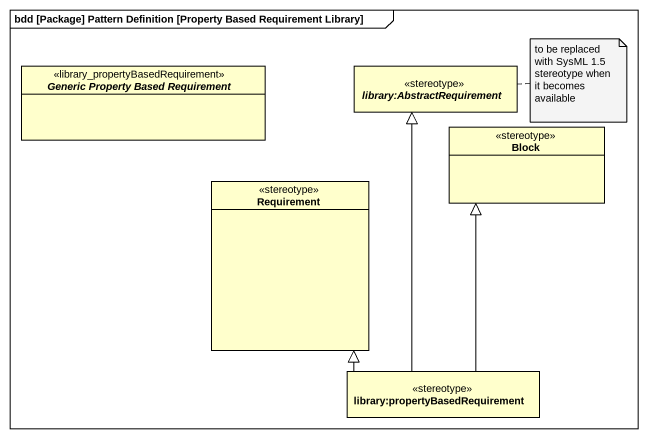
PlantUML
@startuml
mainframe bdd [Package] Pattern Definition [Property Based Requirement Library]
hide circle
hide empty members
class "Generic Property Based Requirement" as Generic_Property_Based <<library_propertyBasedRequirement>>
abstract class "library:AbstractRequirement" as library_AbstractRequirement <<stereotype>>
class Block <<stereotype>>
class Requirement <<stereotype>>
class "library:propertyBasedRequirement" as library_propertyBasedRequire <<stereotype>>
library_propertyBasedRequire -up-|> library_AbstractRequirement
library_propertyBasedRequire -up-|> Block
library_propertyBasedRequire -up-|> Requirement
note right of library_AbstractRequirement : to be replaced with SysML 1.5 stereotype when it becomes available
@enduml
